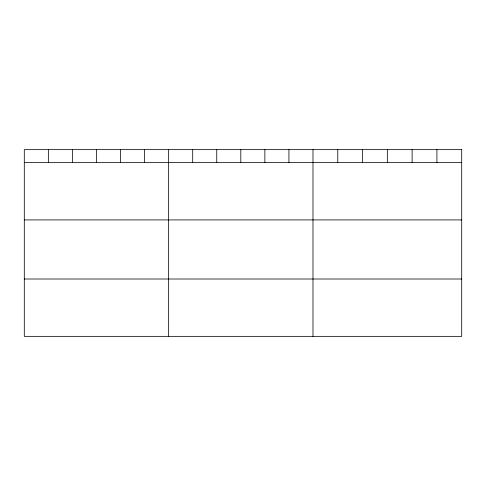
<?xml version="1.0" encoding="UTF-8"?>
<svg xmlns="http://www.w3.org/2000/svg" width="486" height="486" viewBox="0 0 486 486"><rect width="100%" height="100%" fill="white"/><g stroke="black" fill="none" stroke-linecap="round" stroke-linejoin="round"><path stroke-width="0.73" d="M24.3 162.561L461.7 162.561M24.3 219.915L461.7 219.915M24.3 279.007L461.7 279.007M436.914 149.645L436.914 162.561M412.128 149.645L412.128 162.561M387.342 149.645L387.342 162.561M362.556 149.645L362.556 162.561M337.77 149.645L337.77 162.561M312.984 149.645L312.984 336.355M288.927 149.645L288.927 162.561M264.87 149.645L264.87 162.561M240.813 149.645L240.813 162.561M216.756 149.645L216.756 162.561M192.699 149.645L192.699 162.561M168.642 149.645L168.642 336.355M144.585 149.645L144.585 162.561M120.528 149.645L120.528 162.561M96.471 149.645L96.471 162.561M72.414 149.645L72.414 162.561M48.357 149.645L48.357 162.561M461.7 149.645L24.3 149.645L24.3 336.355L461.7 336.355L461.7 149.645"/></g></svg>
